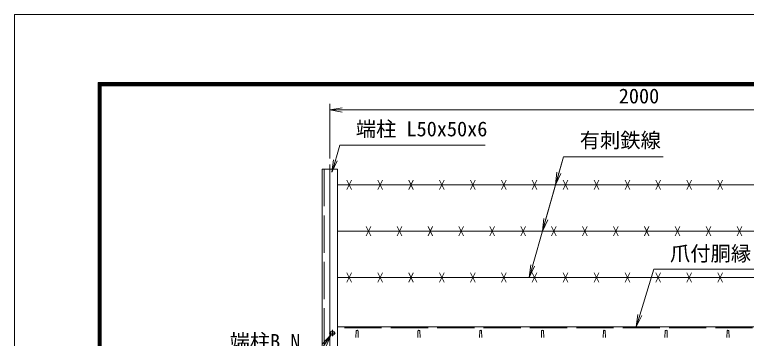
# Model space of a CAD drawing. Units: millimetres, scale not verified. Extents: x -4200 to 4200, y -2970 to 2970.
# Drawn here: x -4200 to -1832, y 1922 to 2970 of the extents above; entities that cross this region are included whole.
import ezdxf
from ezdxf.enums import TextEntityAlignment as Align

# ---------------------------------------------------------------- set-up
doc = ezdxf.new("R2010")
doc.units = ezdxf.units.MM
doc.header["$LTSCALE"] = 20
doc.linetypes.add('DASHED', pattern=[7.5, 6, -1.5])
doc.linetypes.add('USER1', pattern=[50.8, 31.75, -6.35, 6.35, -6.35])
for name, color, linetype, lineweight in [('0-0_D-STR1', 1, 'Continuous', 18), ('0-1_D-BMK', 2, 'USER1', 13), ('0-2_D-STR-DIM', 7, 'Continuous', 9), ('0-3_D-STR3', 3, 'Continuous', 13), ('0-4_D-STR-TXT', 7, 'Continuous', 9), ('0-5_0', 7, 'Continuous', 9), ('0-8_D-TTL', 7, 'Continuous', 9)]:
    doc.layers.add(name, color=color, linetype=linetype, lineweight=lineweight)
doc.styles.add('ＭＳ ゴシック', font='')
doc.styles.get('ＭＳ ゴシック').set_extended_font_data('MS Gothic')

# ---------------------------------------------------------------- blocks, each defined once
blk = doc.blocks.new('_Open')
at = {"layer": '0-5_0'}
blk.add_line((-20, 3.33), (0, 0), dxfattribs=at)
blk.add_lwpolyline([(-20, -3.33), (0, 0), (-20, 0)], dxfattribs=at)

msp = doc.modelspace()

# ---------------------------------------------------------------- linework, layer by layer
at = {"layer": '0-0_D-STR1'}
for p, q in [((-3204.97, 2469.62), (-3204.97, 479.62)), ((-3154.97, 2469.62), (-3204.97, 2469.62)), ((-3154.97, 633.62), (-3154.97, 2469.62)), ((-1212.47, 1959.62), (-3154.97, 1959.62)), ((-3094.97, 1946.49), (-3095.72, 1924.99)), ((-3088.97, 1946.49), (-3088.22, 1924.99)), ((-2894.97, 1946.49), (-2895.72, 1924.99)), ((-2888.97, 1946.49), (-2888.22, 1924.99)), ((-2694.97, 1946.49), (-2695.72, 1924.99)), ((-2688.97, 1946.49), (-2688.22, 1924.99)), ((-2494.97, 1946.49), (-2495.72, 1924.99)), ((-2488.97, 1946.49), (-2488.22, 1924.99)), ((-2294.97, 1946.49), (-2295.72, 1924.99)), ((-2288.97, 1946.49), (-2288.22, 1924.99)), ((-2094.97, 1946.49), (-2095.72, 1924.99)), ((-2088.97, 1946.49), (-2088.22, 1924.99)), ((-1894.97, 1946.49), (-1895.72, 1924.99)), ((-1888.97, 1946.49), (-1888.22, 1924.99))]:
    msp.add_line(p, q, dxfattribs=at)
at = {"layer": '0-0_D-STR1', "linetype": 'DASHED'}
for p, q in [((-3198.97, 2469.62), (-3198.97, 479.62)), ((-1212.47, 1956.62), (-3154.97, 1956.62))]:
    msp.add_line(p, q, dxfattribs=at)
at = {"layer": '0-0_D-STR1'}
for centre in [(-3091.97, 1945.24), (-2891.97, 1945.24), (-2691.97, 1945.24), (-2491.97, 1945.24), (-2291.97, 1945.24), (-2091.97, 1945.24), (-1891.97, 1945.24)]:
    msp.add_arc(centre, 3.25, 22.61986, 157.38014, dxfattribs=at)
at = {"layer": '0-1_D-BMK'}
for p, q in [((-3179.97, 2484.62), (-3179.97, 389.62)), ((-3171.97, 1949.62), (-3171.97, 1929.62)), ((-3161.97, 1939.62), (-3181.97, 1939.62))]:
    msp.add_line(p, q, dxfattribs=at)
at = {"layer": '0-2_D-STR-DIM'}
for p, q in [((-3179.97, 2504.62), (-3179.97, 2681.51)), ((-3139.97, 2661.51), (-1219.97, 2661.51))]:
    msp.add_line(p, q, dxfattribs=at)
at = {"layer": '0-3_D-STR3'}
for p, q in [((-3154.97, 2419.62), (-1212.47, 2419.62)), ((-3124.97, 2434.62), (-3109.97, 2404.62)), ((-3124.97, 2404.62), (-3109.97, 2434.62)), ((-3024.97, 2434.62), (-3009.97, 2404.62)), ((-3024.97, 2404.62), (-3009.97, 2434.62)), ((-2924.97, 2434.62), (-2909.97, 2404.62)), ((-2924.97, 2404.62), (-2909.97, 2434.62)), ((-2824.97, 2434.62), (-2809.97, 2404.62)), ((-2824.97, 2404.62), (-2809.97, 2434.62)), ((-2724.97, 2434.62), (-2709.97, 2404.62)), ((-2724.97, 2404.62), (-2709.97, 2434.62)), ((-2624.97, 2434.62), (-2609.97, 2404.62)), ((-2624.97, 2404.62), (-2609.97, 2434.62)), ((-2524.97, 2434.62), (-2509.97, 2404.62)), ((-2524.97, 2404.62), (-2509.97, 2434.62)), ((-2424.97, 2434.62), (-2409.97, 2404.62)), ((-2424.97, 2404.62), (-2409.97, 2434.62)), ((-2324.97, 2434.62), (-2309.97, 2404.62)), ((-2324.97, 2404.62), (-2309.97, 2434.62)), ((-2224.97, 2434.62), (-2209.97, 2404.62)), ((-2224.97, 2404.62), (-2209.97, 2434.62)), ((-2124.97, 2434.62), (-2109.97, 2404.62)), ((-2124.97, 2404.62), (-2109.97, 2434.62)), ((-2024.97, 2434.62), (-2009.97, 2404.62)), ((-2024.97, 2404.62), (-2009.97, 2434.62)), ((-1924.97, 2434.62), (-1909.97, 2404.62)), ((-1924.97, 2404.62), (-1909.97, 2434.62)), ((-3062.47, 2254.62), (-3047.47, 2284.62)), ((-3062.47, 2284.62), (-3047.47, 2254.62)), ((-2962.47, 2254.62), (-2947.47, 2284.62)), ((-2962.47, 2284.62), (-2947.47, 2254.62)), ((-2862.47, 2254.62), (-2847.47, 2284.62)), ((-2862.47, 2284.62), (-2847.47, 2254.62)), ((-2762.47, 2254.62), (-2747.47, 2284.62)), ((-2762.47, 2284.62), (-2747.47, 2254.62)), ((-2662.47, 2254.62), (-2647.47, 2284.62)), ((-2662.47, 2284.62), (-2647.47, 2254.62)), ((-2562.47, 2254.62), (-2547.47, 2284.62)), ((-2562.47, 2284.62), (-2547.47, 2254.62)), ((-2462.47, 2254.62), (-2447.47, 2284.62)), ((-2462.47, 2284.62), (-2447.47, 2254.62)), ((-2362.47, 2254.62), (-2347.47, 2284.62)), ((-2362.47, 2284.62), (-2347.47, 2254.62)), ((-2262.47, 2254.62), (-2247.47, 2284.62)), ((-2262.47, 2284.62), (-2247.47, 2254.62)), ((-2162.47, 2254.62), (-2147.47, 2284.62)), ((-2162.47, 2284.62), (-2147.47, 2254.62)), ((-2062.47, 2254.62), (-2047.47, 2284.62)), ((-2062.47, 2284.62), (-2047.47, 2254.62)), ((-1962.47, 2254.62), (-1947.47, 2284.62)), ((-1962.47, 2284.62), (-1947.47, 2254.62)), ((-1862.47, 2254.62), (-1847.47, 2284.62)), ((-1862.47, 2284.62), (-1847.47, 2254.62)), ((-3154.97, 2269.62), (-1212.47, 2269.62)), ((-3124.97, 2134.62), (-3109.97, 2104.62)), ((-3124.97, 2104.62), (-3109.97, 2134.62)), ((-3024.97, 2134.62), (-3009.97, 2104.62)), ((-3024.97, 2104.62), (-3009.97, 2134.62)), ((-2924.97, 2134.62), (-2909.97, 2104.62)), ((-2924.97, 2104.62), (-2909.97, 2134.62)), ((-2824.97, 2134.62), (-2809.97, 2104.62)), ((-2824.97, 2104.62), (-2809.97, 2134.62)), ((-2724.97, 2134.62), (-2709.97, 2104.62)), ((-2724.97, 2104.62), (-2709.97, 2134.62)), ((-2624.97, 2134.62), (-2609.97, 2104.62)), ((-2624.97, 2104.62), (-2609.97, 2134.62)), ((-2524.97, 2134.62), (-2509.97, 2104.62)), ((-2524.97, 2104.62), (-2509.97, 2134.62)), ((-2424.97, 2134.62), (-2409.97, 2104.62)), ((-2424.97, 2104.62), (-2409.97, 2134.62)), ((-2324.97, 2134.62), (-2309.97, 2104.62)), ((-2324.97, 2104.62), (-2309.97, 2134.62)), ((-2224.97, 2134.62), (-2209.97, 2104.62)), ((-2224.97, 2104.62), (-2209.97, 2134.62)), ((-2124.97, 2134.62), (-2109.97, 2104.62)), ((-2124.97, 2104.62), (-2109.97, 2134.62)), ((-2024.97, 2134.62), (-2009.97, 2104.62)), ((-2024.97, 2104.62), (-2009.97, 2134.62)), ((-1924.97, 2134.62), (-1909.97, 2104.62)), ((-1924.97, 2104.62), (-1909.97, 2134.62)), ((-3154.97, 2119.62), (-1212.47, 2119.62))]:
    msp.add_line(p, q, dxfattribs=at)
msp.add_lwpolyline([(-3165.47, 1943.37), (-3171.97, 1947.13), (-3178.47, 1943.37), (-3178.47, 1935.87), (-3171.97, 1932.11), (-3165.47, 1935.87)], close=True, dxfattribs=at)
msp.add_circle((-3171.97, 1939.62), 6.25, dxfattribs=at)
at = {"layer": '0-4_D-STR-TXT'}
for q in [(-2491.65, 2271.54), (-2449.1, 2421.54)]:
    msp.add_line((-2423.97, 2510.12), q, dxfattribs=at)
for points in [[(-2677.26, 2547.81), (-3148.24, 2547.81), (-3172.68, 2461.64)], [(-2102.08, 2510.12), (-2423.97, 2510.12), (-2534.19, 2121.54)], [(-1433.52, 2145.91), (-2131.4, 2145.91), (-2188.31, 1961.53)], [(-3500.86, 1861.18), (-3224.55, 1861.18), (-3176.93, 1932.77)]]:
    msp.add_lwpolyline(points, dxfattribs=at)
at = {"layer": '0-8_D-TTL', "color": 2, "lineweight": 18}
msp.add_lwpolyline([(-4200, 2970), (4200, 2970), (4200, -2970), (-4200, -2970)], close=True, dxfattribs=at)
at = {"layer": '0-8_D-TTL'}
for points in [[(-3930, 2750), (3930, 2750), (3930, -2750), (-3930, -2750)], [(-3927.5, 2747.5), (3927.5, 2747.5), (3927.5, -2747.5), (-3927.5, -2747.5)], [(-3925, 2745), (3925, 2745), (3925, -2745), (-3925, -2745)], [(-3922.5, 2742.5), (3922.5, 2742.5), (3922.5, -2742.5), (-3922.5, -2742.5)], [(-3920, 2740), (3920, 2740), (3920, -2740), (-3920, -2740)]]:
    msp.add_lwpolyline(points, close=True, dxfattribs=at)

# ---------------------------------------------------------------- block references
at = {"layer": '0-2_D-STR-DIM', "xscale": 2, "yscale": 2, "rotation": 180}
msp.add_blockref('_Open', (-3179.97, 2661.51), dxfattribs=at)
at = {"layer": '0-4_D-STR-TXT', "xscale": 2, "yscale": 2}
for p, rotation in [((-3173.23, 2459.71), 254.16392), ((-2449.64, 2419.62), 254.16392), ((-2492.19, 2269.62), 254.16392), ((-2534.74, 2119.62), 254.16392), ((-2188.9, 1959.62), 252.84683), ((-3175.82, 1934.43), 56.36845)]:
    msp.add_blockref('_Open', p, dxfattribs=dict(at, rotation=rotation))

# ---------------------------------------------------------------- texts
at = {"layer": '0-2_D-STR-DIM', "style": 'ＭＳ ゴシック'}
msp.add_text('2000', height=48.09, dxfattribs=at).set_placement((-2245.22, 2668.26), align=Align.BOTTOM_LEFT)
at = {"layer": '0-4_D-STR-TXT', "style": 'ＭＳ ゴシック'}
for s, p in [('端柱 L50x50x6', (-3096.05, 2561.66)), ('有刺鉄線', (-2371.53, 2524.99)), ('爪付胴縁 R付L40x40x3', (-2079.46, 2158.49)), ('端柱B.N', (-3504.67, 1873.76))]:
    msp.add_text(s, height=48.09, dxfattribs=at).set_placement(p, align=Align.BOTTOM_LEFT)

doc.saveas('drawing.dxf')
